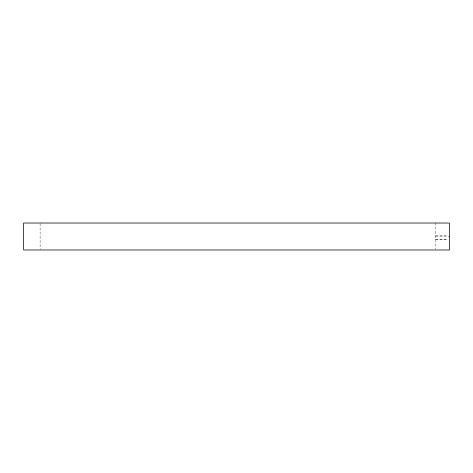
<?xml version="1.0" encoding="UTF-8"?>
<svg xmlns="http://www.w3.org/2000/svg" width="473" height="473" viewBox="0 0 473 473"><rect width="100%" height="100%" fill="white"/><g stroke="black" fill="none" stroke-linecap="round" stroke-linejoin="round"><path stroke-width="0.35" stroke-dasharray="2.37 1.77" d="M435.639 235.495L447.907 235.495M435.639 236.5L449.35 236.5M435.639 239.249L447.907 239.249M435.639 239.368L447.907 239.368M435.639 223.02L435.639 248.786M40.104 223.753L40.104 249.519"/><path stroke-width="0.71" d="M449.35 249.981L23.65 249.981L23.65 223.02L449.35 223.02L449.35 249.519"/></g></svg>
